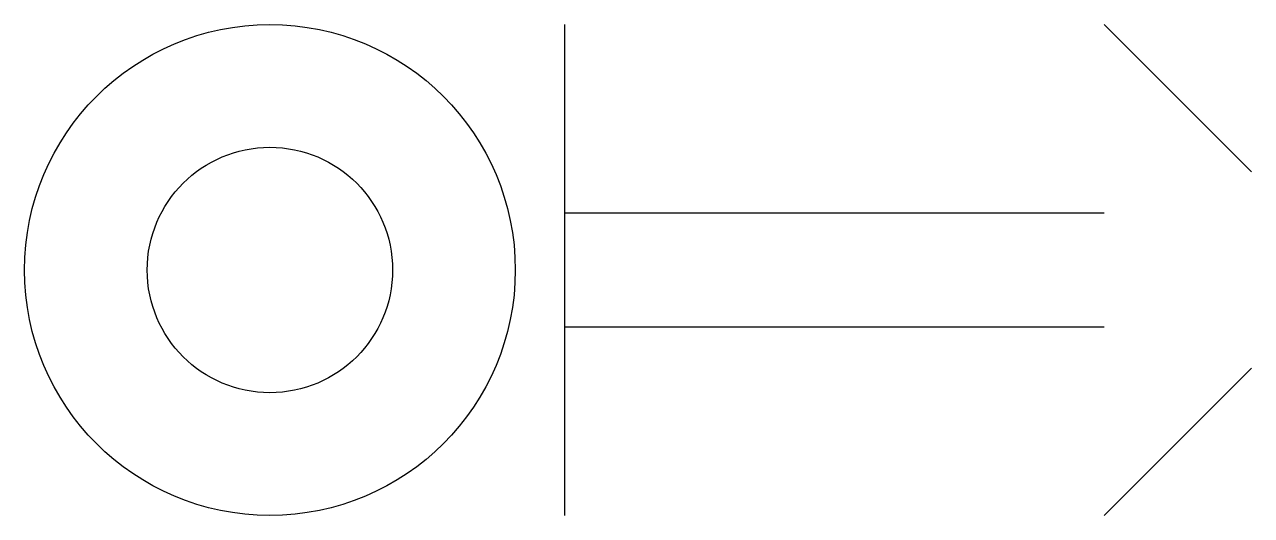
# Model space of a CAD drawing. Header units: inches. Extents: x 609 to 684, y 1571.3 to 1601.3.
import ezdxf

# ---------------------------------------------------------------- set-up
doc = ezdxf.new("R2010")
doc.units = ezdxf.units.IN
doc.header["$MEASUREMENT"] = 0

msp = doc.modelspace()

# ---------------------------------------------------------------- linework, layer by layer
for p, q in [((642.017, 1601.325, 9), (642.017, 1571.325, 9)), ((675.017, 1601.325, 9), (684.017, 1592.325, 9)), ((642.017, 1589.825, 9), (675.017, 1589.825, 9)), ((675.017, 1582.825, 9), (642.017, 1582.825, 9)), ((684.017, 1580.325, 9), (675.017, 1571.325, 9))]:
    msp.add_line(p, q)
for radius in [15, 7.5]:
    msp.add_circle((624.017, 1586.325), radius)

doc.saveas('drawing.dxf')
